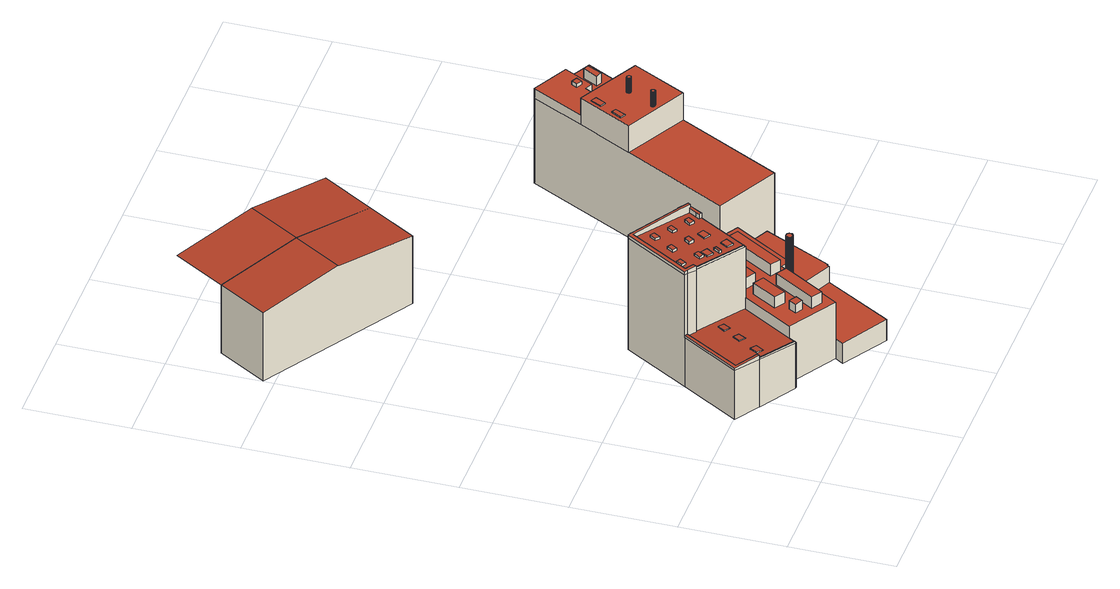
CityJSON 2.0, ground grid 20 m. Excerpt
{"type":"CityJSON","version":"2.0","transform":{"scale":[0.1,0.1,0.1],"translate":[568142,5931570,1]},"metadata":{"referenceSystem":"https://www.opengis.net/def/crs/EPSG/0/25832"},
"CityObjects":{
"building1":{"type":"Building","attributes":{"Grundfläche 2D":"725.365945","Grundhöhe NN":"4.699"},"children":["building1-1","building1-2","building1-3","building1-4","building1-5","building1-6","building1-7","building1-8","building1-9","building1-10","building1-11","building1-12","building1-13","building1-14","building1-15","building1-16","building1-17","building1-18","building1-19"],"geometry":[{"type":"MultiSurface","lod":"3","boundaries":[[[0,1,2,3,4,5,6,7,8,9,10,11,12,13,14,15,16,17]],[[18,19,20,21,22,23]],[[24,25,26,27]],[[28,29,30,31,32,33,34,35,36,37,38,39],[40,41,42,43],[44,45,46,47],[48,49,50,51],[52,53,54,55]],[[56,57,58,59]],[[60,61,62,63]],[[64,65,66,67]],[[68,69,70,71,72,73,74,75,76,77,78,79,80,81,82]],[[83,84,85,86,87,88,89,90,91,92,93,94,95,96,97]],[[98,99,5,4]],[[6,5,99,100]],[[77,101,102,76,75,9,8,7,6,100]],[[10,9,75,74]],[[73,11,10,74]],[[11,73,72,71,70,103,104,15,14,13,12]],[[104,105,16,15]],[[68,106,107,0,17,16,105]],[[107,108,109,110,3,2,1,0]],[[110,98,4,3]],[[111,112,23,22]],[[93,113,18,23,112]],[[19,18,113,114,92,91]],[[89,20,19,91,90]],[[21,20,89,88]],[[27,26,54,53]],[[24,27,53,52]],[[25,24,52,55]],[[26,25,55,54]],[[43,42,59,58]],[[56,59,42,41]],[[57,56,41,40]],[[58,57,40,43]],[[50,49,63,62]],[[60,63,49,48]],[[48,51,61,60]],[[62,61,51,50]],[[46,45,67,66]],[[64,67,45,44]],[[44,47,65,64]],[[66,65,47,46]],[[98,110,115,116,111,22]],[[99,98,22,21]],[[99,21,88,87,100]],[[100,87,86,77]],[[28,39,80,79,78,77,86,85,84]],[[81,80,39,38,82]],[[110,109,108,107,117,118,119,115]],[[107,106,68,82,38,120,121,117]],[[112,111,116,122]],[[93,112,122,123]],[[94,93,123,124]],[[95,94,124,125]],[[96,95,125,126]],[[97,96,126,127]],[[97,127,128,83]],[[34,33,129,130]],[[35,34,130,131]],[[36,35,131,132]],[[37,36,132,133]],[[38,37,133,120]],[[28,84,83,29]],[[29,83,128,134,30]],[[135,31,30,134]],[[129,33,32,31,135,136]],[[119,118,117,121,120,133,132,131,130,129,136,135,134,128,127,126,125,124,123,122,116,115]]],"semantics":{"surfaces":[{"type":"RoofSurface"},{"type":"WallSurface"},{"type":"GroundSurface"}],"values":[0,0,0,0,0,0,0,0,0,1,1,1,1,1,1,1,1,1,1,1,1,1,1,1,1,1,1,1,1,1,1,1,1,1,1,1,1,1,1,1,1,1,1,1,1,1,1,1,1,1,1,1,1,1,1,1,1,1,1,1,1,1,1,1,2]}}]},
"building1-1":{"type":"BuildingInstallation","parents":["building1"],"geometry":[{"type":"MultiSurface","lod":"3","boundaries":[[[137,138,139,140]],[[140,139,141,142]],[[137,140,142,143]],[[138,137,143,144]],[[139,138,144,141]]],"semantics":{"surfaces":[{"type":"RoofSurface"},{"type":"WallSurface"}],"values":[0,1,1,1,1]}}]},
"building1-2":{"type":"BuildingInstallation","parents":["building1"],"geometry":[{"type":"MultiSurface","lod":"3","boundaries":[[[145,146,147,148]],[[148,147,149,150]],[[145,148,150,151]],[[146,145,151,152]],[[147,146,152,149]]],"semantics":{"surfaces":[{"type":"RoofSurface"},{"type":"WallSurface"}],"values":[0,1,1,1,1]}}]},
"building1-3":{"type":"BuildingInstallation","parents":["building1"],"geometry":[{"type":"MultiSurface","lod":"3","boundaries":[[[153,154,155,156]],[[156,155,157,158]],[[153,156,158,159]],[[154,153,159,160]],[[155,154,160,157]]],"semantics":{"surfaces":[{"type":"RoofSurface"},{"type":"WallSurface"}],"values":[0,1,1,1,1]}}]},
"building1-4":{"type":"BuildingInstallation","parents":["building1"],"geometry":[{"type":"MultiSurface","lod":"3","boundaries":[[[161,162,163,164,165]],[[163,162,166,167]],[[164,163,167,168]],[[165,164,168,169]],[[166,162,161,165,169,170]]],"semantics":{"surfaces":[{"type":"RoofSurface"},{"type":"WallSurface"}],"values":[0,1,1,1,1]}}]},
"building1-5":{"type":"BuildingInstallation","parents":["building1"],"geometry":[{"type":"MultiSurface","lod":"3","boundaries":[[[171,172,102,101]],[[171,101,77,78]],[[78,173,172,171]],[[102,172,173,76]]],"semantics":{"surfaces":[{"type":"RoofSurface"},{"type":"WallSurface"}],"values":[0,1,1,1]}}]},
"building1-6":{"type":"BuildingInstallation","parents":["building1"],"geometry":[{"type":"MultiSurface","lod":"3","boundaries":[[[174,175,176,177]],[[177,176,178,179]],[[174,177,179,180]],[[175,174,180,181]],[[176,175,181,178]]],"semantics":{"surfaces":[{"type":"RoofSurface"},{"type":"WallSurface"}],"values":[0,1,1,1,1]}}]},
"building1-7":{"type":"BuildingInstallation","parents":["building1"],"geometry":[{"type":"MultiSurface","lod":"3","boundaries":[[[182,183,184,185]],[[186,187,184,183]],[[187,188,185,184]],[[182,185,188,189]],[[183,182,189,186]]],"semantics":{"surfaces":[{"type":"RoofSurface"},{"type":"WallSurface"}],"values":[0,1,1,1,1]}}]},
"building1-8":{"type":"BuildingInstallation","parents":["building1"],"geometry":[{"type":"MultiSurface","lod":"3","boundaries":[[[190,191,192,193]],[[193,192,194,195]],[[190,193,195,196]],[[191,190,196,197]],[[192,191,197,194]]],"semantics":{"surfaces":[{"type":"RoofSurface"},{"type":"WallSurface"}],"values":[0,1,1,1,1]}}]},
"building1-9":{"type":"BuildingInstallation","parents":["building1"],"geometry":[{"type":"MultiSurface","lod":"3","boundaries":[[[198,199,200,201]],[[201,200,202,203]],[[198,201,203,204]],[[199,198,204,205]],[[200,199,205,202]]],"semantics":{"surfaces":[{"type":"RoofSurface"},{"type":"WallSurface"}],"values":[0,1,1,1,1]}}]},
"building1-10":{"type":"BuildingInstallation","parents":["building1"],"geometry":[{"type":"MultiSurface","lod":"3","boundaries":[[[206,207,208,209]],[[209,208,210,211]],[[206,209,211,212]],[[207,206,212,213]],[[208,207,213,210]]],"semantics":{"surfaces":[{"type":"RoofSurface"},{"type":"WallSurface"}],"values":[0,1,1,1,1]}}]},
"building1-11":{"type":"BuildingInstallation","parents":["building1"],"geometry":[{"type":"MultiSurface","lod":"3","boundaries":[[[214,215,216,217]],[[217,216,218,219]],[[219,220,214,217]],[[214,220,221,215]],[[221,218,216,215]]],"semantics":{"surfaces":[{"type":"RoofSurface"},{"type":"WallSurface"}],"values":[0,1,1,1,1]}}]},
"building1-12":{"type":"BuildingInstallation","parents":["building1"],"geometry":[{"type":"MultiSurface","lod":"3","boundaries":[[[114,113,222,223,224]],[[93,94,222,113]],[[94,95,223,222]],[[95,96,225,224,223]],[[114,224,225,92]]],"semantics":{"surfaces":[{"type":"RoofSurface"},{"type":"WallSurface"}],"values":[0,1,1,1,1]}}]},
"building1-13":{"type":"BuildingInstallation","parents":["building1"],"geometry":[{"type":"MultiSurface","lod":"3","boundaries":[[[226,227,228,229]],[[229,228,230,231]],[[226,229,231,232]],[[227,226,232,233]],[[228,227,233,230]]],"semantics":{"surfaces":[{"type":"RoofSurface"},{"type":"WallSurface"}],"values":[0,1,1,1,1]}}]},
"building1-14":{"type":"BuildingInstallation","parents":["building1"],"geometry":[{"type":"MultiSurface","lod":"3","boundaries":[[[234,235,236,237]],[[237,236,238,239]],[[234,237,239,240]],[[235,234,240,241]],[[236,235,241,238]]],"semantics":{"surfaces":[{"type":"RoofSurface"},{"type":"WallSurface"}],"values":[0,1,1,1,1]}}]},
"building1-15":{"type":"BuildingInstallation","parents":["building1"],"geometry":[{"type":"MultiSurface","lod":"3","boundaries":[[[242,243,244,245]],[[245,244,246,247]],[[242,245,247,248]],[[243,242,248,249]],[[244,243,249,246]]],"semantics":{"surfaces":[{"type":"RoofSurface"},{"type":"WallSurface"}],"values":[0,1,1,1,1]}}]},
"building1-16":{"type":"BuildingInstallation","parents":["building1"],"geometry":[{"type":"MultiSurface","lod":"3","boundaries":[[[250,251,252,253]],[[254,255,253,252]],[[255,256,250,253]],[[251,250,256,257]],[[252,251,257,254]]],"semantics":{"surfaces":[{"type":"RoofSurface"},{"type":"WallSurface"}],"values":[0,1,1,1,1]}}]},
"building1-17":{"type":"BuildingInstallation","parents":["building1"],"geometry":[{"type":"MultiSurface","lod":"3","boundaries":[[[103,258,259,260,261,105,104]],[[103,70,262,258]],[[259,258,262,263]],[[263,81,260,259]],[[82,261,260,81]],[[105,261,82,68]]],"semantics":{"surfaces":[{"type":"RoofSurface"},{"type":"WallSurface"}],"values":[0,1,1,1,1,1]}}]},
"building1-18":{"type":"BuildingInstallation","parents":["building1"],"geometry":[{"type":"MultiSurface","lod":"3","boundaries":[[[264,265,266,267]],[[267,266,268,269]],[[264,267,269,270]],[[265,264,270,271]],[[266,265,271,268]]],"semantics":{"surfaces":[{"type":"RoofSurface"},{"type":"WallSurface"}],"values":[0,1,1,1,1]}}]},
"building1-19":{"type":"BuildingInstallation","parents":["building1"],"geometry":[{"type":"MultiSurface","lod":"3","boundaries":[[[272,273,274,275]],[[275,274,276,277]],[[277,278,272,275]],[[273,272,278,279]],[[279,276,274,273]]],"semantics":{"surfaces":[{"type":"RoofSurface"},{"type":"WallSurface"}],"values":[0,1,1,1,1]}}]},
"building2":{"type":"Building","attributes":{"Grundfläche 2D":"269.361248","Grundhöhe NN":"4.699"},"children":["building2-1"],"geometry":[{"type":"Solid","lod":"3","boundaries":[[[[280,281,282,283,284,285,286,287]],[[288,289,290,291,292]],[[285,290,293,294,286]],[[287,286,294,295]],[[280,287,295,296]],[[281,280,296,297]],[[282,281,297,129]],[[283,282,129,135]],[[283,135,298,291,284]],[[284,291,290,285]],[[290,289,299,293]],[[300,288,292,291,298,134]],[[289,288,300,299]],[[296,295,294,293,299,300,134,298,135,129,297]]]],"semantics":{"surfaces":[{"type":"RoofSurface"},{"type":"WallSurface"},{"type":"GroundSurface"}],"values":[[0,0,1,1,1,1,1,1,1,1,1,1,1,2]]}}]},
"building2-1":{"type":"BuildingInstallation","parents":["building2"],"geometry":[{"type":"MultiSurface","lod":"3","boundaries":[[[301,302,303,304,305,306,307,308,309,310,311,312,313,314,315,316,317,318,319,320,321,322,323,324,325,326,327,328,329,330,331,332,333,334,335,336,337,338,339,340,341]],[[342,343,305,304]],[[343,344,306,305]],[[344,345,307,306]],[[345,346,308,307]],[[346,347,309,308]],[[348,342,304,303]],[[347,349,310,309]],[[349,350,311,310]],[[350,351,312,311]],[[351,352,313,312]],[[352,353,314,313]],[[353,354,315,314]],[[354,355,316,315]],[[317,316,355,356]],[[356,357,318,317]],[[357,358,319,318]],[[358,359,320,319]],[[359,360,321,320]],[[360,361,322,321]],[[361,362,323,322]],[[362,363,324,323]],[[363,364,325,324]],[[364,365,326,325]],[[365,366,327,326]],[[366,367,328,327]],[[329,328,367,368]],[[368,369,330,329]],[[369,370,331,330]],[[370,371,332,331]],[[371,372,333,332]],[[372,373,334,333]],[[373,374,335,334]],[[336,335,374,375]],[[375,376,337,336]],[[376,377,338,337]],[[339,338,377,378]],[[378,379,340,339]],[[379,380,341,340]],[[380,381,301,341]],[[381,382,302,301]],[[303,302,382,348]]],"semantics":{"surfaces":[{"type":"RoofSurface"},{"type":"WallSurface"}],"values":[0,1,1,1,1,1,1,1,1,1,1,1,1,1,1,1,1,1,1,1,1,1,1,1,1,1,1,1,1,1,1,1,1,1,1,1,1,1,1,1,1,1]}}]},
"building3":{"type":"Building","attributes":{"Grundfläche 2D":"386.597245","Grundhöhe NN":"1.700"},"geometry":[{"type":"MultiSurface","lod":"3","boundaries":[[[383,384,385,386,387]],[[388,387,386,389,390,391]],[[384,383,392,393]],[[390,394,384,393,395]],[[391,390,395,396]],[[383,387,388,391,396,392]],[[395,393,392,396]]],"semantics":{"surfaces":[{"type":"RoofSurface"},{"type":"WallSurface"},{"type":"GroundSurface"}],"values":[0,0,1,1,1,1,2]}}]},
"building4":{"type":"Building","attributes":{"Grundfläche 2D":"618.794533","Grundhöhe NN":"4.705"},"children":["building4-1","building4-2","building4-3","building4-4","building4-5","building4-6"],"geometry":[{"type":"MultiSurface","lod":"3","boundaries":[[[397,398,399,400,401,402],[403,404,405,406]],[[407,408,409,410],[411,412,413,414],[415,416,417,418],[419,420,421,422,423,424,425,426,427,428,429,430,431,432,433,434,435,436,437,438,439,440,441,442,443,444,445,446],[447,448,449,450,451,452,453,454,455,456,457,458,459,460,461,462,463,464,465,466,467,468,469,470,471,472,473,474,475]],[[476,477,478,479]],[[480,481,482,483,484,485]],[[401,400,482,481]],[[481,480,402,401]],[[480,485,397,402]],[[485,486,398,397]],[[486,487,399,398]],[[479,478,409,408]],[[478,483,410,409]],[[410,483,482,400,399,407]],[[399,487,479,408,407]],[[484,483,478,477,488,489]],[[486,485,484,489,490]],[[491,476,479,487,486,490,492]],[[477,476,491,488]],[[490,489,488,491,492]]],"semantics":{"surfaces":[{"type":"RoofSurface"},{"type":"WallSurface"},{"type":"GroundSurface"}],"values":[0,0,0,0,1,1,1,1,1,1,1,1,1,1,1,1,1,2]}}]},
"building4-1":{"type":"BuildingInstallation","parents":["building4"],"geometry":[{"type":"MultiSurface","lod":"3","boundaries":[[[493,494,495,496]],[[496,495,412,411]],[[493,496,411,414]],[[494,493,414,413]],[[495,494,413,412]]],"semantics":{"surfaces":[{"type":"RoofSurface"},{"type":"WallSurface"}],"values":[0,1,1,1,1]}}]},
"building4-2":{"type":"BuildingInstallation","parents":["building4"],"geometry":[{"type":"MultiSurface","lod":"3","boundaries":[[[497,498,499,500,501,502,503,504,505,506,507,508,509,510,511,512,513,514,515,516,517,518,519,520,521,522,523,524,525]],[[502,501,456,455]],[[503,502,455,454]],[[501,500,457,456]],[[504,503,454,453]],[[505,504,453,452]],[[506,505,452,451]],[[507,506,451,450]],[[508,507,450,449]],[[509,508,449,448]],[[510,509,448,447]],[[511,510,447,475]],[[512,511,475,474]],[[513,512,474,473]],[[514,513,473,472]],[[515,514,472,471]],[[516,515,471,470]],[[517,516,470,469]],[[518,517,469,468]],[[519,518,468,467]],[[520,519,467,466]],[[521,520,466,465]],[[522,521,465,464]],[[523,522,464,463]],[[524,523,463,462]],[[525,524,462,461]],[[497,525,461,460]],[[498,497,460,459]],[[499,498,459,458]],[[500,499,458,457]]],"semantics":{"surfaces":[{"type":"RoofSurface"},{"type":"WallSurface"}],"values":[0,1,1,1,1,1,1,1,1,1,1,1,1,1,1,1,1,1,1,1,1,1,1,1,1,1,1,1,1,1]}}]},
"building4-3":{"type":"BuildingInstallation","parents":["building4"],"geometry":[{"type":"MultiSurface","lod":"3","boundaries":[[[526,527,528,529]],[[529,528,416,415]],[[526,529,415,418]],[[527,526,418,417]],[[528,527,417,416]]],"semantics":{"surfaces":[{"type":"RoofSurface"},{"type":"WallSurface"}],"values":[0,1,1,1,1]}}]},
"building4-4":{"type":"BuildingInstallation","parents":["building4"],"geometry":[{"type":"MultiSurface","lod":"3","boundaries":[[[530,531,532,533,534,535,536,537,538,539,540,541,542,543,544,545,546,547,548,549,550,551,552,553,554,555,556,557]],[[534,533,445,444]],[[531,530,420,419]],[[532,531,419,446]],[[533,532,446,445]],[[535,534,444,443]],[[536,535,443,442]],[[537,536,442,441]],[[538,537,441,440]],[[539,538,440,439]],[[540,539,439,438]],[[541,540,438,437]],[[542,541,437,436]],[[543,542,436,435]],[[544,543,435,434]],[[545,544,434,433]],[[546,545,433,432]],[[547,546,432,431]],[[548,547,431,430]],[[549,548,430,429]],[[550,549,429,428]],[[551,550,428,427]],[[552,551,427,426]],[[553,552,426,425]],[[554,553,425,424]],[[555,554,424,423]],[[556,555,423,422]],[[557,556,422,421]],[[530,557,421,420]]],"semantics":{"surfaces":[{"type":"RoofSurface"},{"type":"WallSurface"}],"values":[0,1,1,1,1,1,1,1,1,1,1,1,1,1,1,1,1,1,1,1,1,1,1,1,1,1,1,1,1]}}]},
"building4-5":{"type":"BuildingInstallation","parents":["building4"],"geometry":[{"type":"MultiSurface","lod":"3","boundaries":[[[558,559,560,561]],[[561,560,403,406]],[[558,561,406,405]],[[559,558,405,404]],[[560,559,404,403]]],"semantics":{"surfaces":[{"type":"RoofSurface"},{"type":"WallSurface"}],"values":[0,1,1,1,1]}}]},
"building4-6":{"type":"BuildingInstallation","parents":["building4"],"geometry":[{"type":"MultiSurface","lod":"3","boundaries":[[[562,563,564,565]],[[565,564,566,567]],[[567,568,562,565]],[[568,569,563,562]],[[564,563,569,566]]],"semantics":{"surfaces":[{"type":"RoofSurface"},{"type":"WallSurface"}],"values":[0,1,1,1,1]}}]},
"building5":{"type":"Building","attributes":{"Grundfläche 2D":"43.697115","Grundhöhe NN":"9.200"},"geometry":[{"type":"Solid","lod":"3","boundaries":[[[[570,571,572,573]],[[571,570,574,575]],[[572,571,575,576]],[[573,572,576,577]],[[570,573,577,574]],[[575,574,577,576]]]],"semantics":{"surfaces":[{"type":"RoofSurface"},{"type":"WallSurface"},{"type":"GroundSurface"}],"values":[[0,1,1,1,1,2]]}}]}
},
"vertices":[
[340,366,286],[249,421,286],[246,423,286],[240,426,286],[164,299,286],[169,296,286],[186,285,286],[187,287,286],[188,289,286],[189,291,286],[173,301,286],[243,418,286],[342,359,286],[342,358,286],[356,350,286],[358,349,286],[361,353,286],[341,366,286],[145,157,148],[148,162,148],[105,188,148],[169,296,148],[164,299,148],[96,187,148],[361,270,183],[343,281,183],[313,233,183],[332,222,183],[288,227,159],[228,128,159],[321,71,159],[395,193,159],[399,191,159],[412,183,159],[483,300,159],[456,316,159],[451,308,159],[369,358,159],[364,352,159],[289,226,159],[421,299,159],[441,287,159],[382,191,159],[363,203,159],[361,174,159],[312,94,159],[292,106,159],[341,186,159],[322,204,159],[293,156,159],[273,168,159],[302,216,159],[361,270,159],[332,222,159],[313,233,159],[343,281,159],[441,287,183],[421,299,183],[363,203,183],[382,191,183],[322,204,183],[302,216,183],[273,168,183],[293,156,183],[361,174,183],[341,186,183],[292,106,183],[312,94,183],[361,353,269],[358,349,269],[356,350,269],[342,358,270],[342,359,270],[243,418,279],[173,301,279],[189,291,277],[188,289,277],[187,287,277],[286,228,269],[288,227,269],[289,226,269],[348,325,269],[364,352,269],[228,128,134],[288,227,134],[286,228,135],[187,287,143],[186,285,143],[169,296,144],[105,188,143],[147,163,140],[148,162,140],[146,158,140],[145,157,140],[145,156,140],[216,113,134],[216,114,134],[219,112,134],[164,299,279],[169,296,279],[186,285,277],[187,287,281],[188,289,281],[356,350,279],[358,349,279],[361,353,279],[341,366,271],[340,366,271],[249,421,279],[246,423,279],[240,426,279],[164,299,144],[96,187,144],[145,157,143],[146,158,143],[240,426,37],[164,299,37],[340,366,37],[249,421,37],[246,423,37],[364,352,37],[341,366,37],[96,187,37],[145,157,37],[145,156,37],[216,113,37],[216,114,37],[219,112,37],[228,128,37],[412,183,37],[483,300,37],[456,316,37],[451,308,37],[369,358,37],[321,71,37],[395,193,37],[399,191,37],
[298,365,279],[290,369,279],[283,358,279],[291,353,279],[283,358,274],[291,353,273],[298,365,273],[290,369,274],
[295,263,273],[283,270,273],[274,255,273],[286,248,273],[274,255,271],[286,248,270],[295,263,270],[283,270,271],
[275,326,280],[267,331,280],[259,320,280],[268,315,280],[259,320,274],[268,315,273],[275,326,273],[267,331,274],
[235,282,276],[233,279,276],[245,272,276],[254,286,276],[242,294,276],[233,279,274],[245,272,273],[254,286,273],[242,294,274],[235,282,274],
[286,228,273],[287,229,273],[287,229,269],
[264,386,282],[256,391,282],[249,379,282],[257,374,282],[249,379,277],[257,374,276],[264,386,276],[256,391,277],
[229,302,280],[222,290,280],[230,285,280],[237,297,280],[222,290,275],[230,285,275],[237,297,275],[229,302,275],
[240,347,282],[232,352,282],[225,340,282],[233,335,282],[225,340,277],[233,335,276],[240,347,276],[232,352,277],
[227,247,140],[215,254,142],[206,240,142],[219,233,140],[206,240,140],[219,233,139],[227,247,139],[215,254,140],
[206,213,140],[194,220,142],[186,206,142],[198,198,140],[186,206,140],[198,198,139],[206,213,139],[194,220,140],
[183,174,140],[170,181,142],[162,167,142],[174,159,140],[162,167,139],[174,159,138],[183,174,138],[170,181,139],
[145,156,143],[216,113,138],[217,115,138],[217,115,134],
[292,134,178],[278,143,178],[270,129,178],[284,121,178],[270,129,159],[284,121,159],[292,134,159],[278,143,159],
[390,297,178],[377,305,178],[369,292,178],[383,284,178],[369,292,159],[383,284,159],[390,297,159],[377,305,159],
[263,272,277],[259,275,277],[252,263,277],[256,261,277],[252,263,272],[256,261,272],[263,272,272],[259,275,272],
[307,309,274],[295,316,274],[286,301,274],[298,294,274],[286,301,272],[298,294,271],[307,309,271],[295,316,272],
[347,335,279],[343,328,279],[348,325,279],[364,352,279],[347,335,269],[343,328,269],
[333,344,276],[325,349,276],[317,337,276],[326,332,276],[317,337,271],[326,332,270],[333,344,270],[325,349,271],
[202,319,283],[194,323,283],[187,312,283],[195,307,283],[187,312,278],[195,307,278],[202,319,278],[194,323,278],
[544,265,116],[481,296,116],[412,183,116],[395,193,116],[384,174,116],[475,130,116],[479,136,116],[481,135,116],[311,55,80],[399,2,82],[475,130,82],[384,174,80],[321,71,80],[475,130,37],[479,136,37],[481,135,37],[544,265,37],[481,296,37],[384,174,37],[399,2,37],[311,55,37],
[398,173,228],[399,173,228],[400,173,228],[400,174,228],[401,174,228],[401,175,228],[402,175,228],[402,176,228],[403,176,228],[403,177,228],[403,178,228],[403,179,228],[403,180,228],[403,181,228],[402,182,228],[401,183,228],[401,184,228],[400,184,228],[399,185,228],[398,185,228],[397,185,228],[396,185,228],[395,185,228],[394,184,228],[393,183,228],[392,183,228],[392,182,228],[391,181,228],[391,180,228],[391,179,228],[391,178,228],[391,177,228],[391,176,228],[392,176,228],[392,175,228],[392,174,228],[393,174,228],[394,173,228],[395,173,228],[396,173,228],[397,173,228],[400,174,116],[401,174,116],[401,175,116],[402,175,116],[402,176,116],[403,176,116],[400,173,116],[403,177,116],[403,178,116],[403,179,116],[403,180,116],[403,181,116],[402,182,116],[401,183,116],[401,184,116],[400,184,116],[399,185,116],[398,185,116],[397,185,116],[396,185,116],[395,185,116],[394,184,116],[393,183,116],[392,183,116],[392,182,116],[391,181,116],[391,180,116],[391,179,116],[391,178,116],[391,177,116],[391,176,116],[392,176,116],[392,175,116],[392,174,116],[393,174,116],[394,173,116],[395,173,116],[396,173,116],[397,173,116],[398,173,116],[399,173,116],
[299,839,154],[357,934,154],[418,1034,154],[272,1124,172],[152,929,172],[151,930,172],[122,1215,154],[61,1116,154],[3,1021,154],[299,839,7],[357,934,7],[211,1024,172],[61,1116,7],[3,1021,7],
[735,692,242],[665,728,242],[613,627,242],[667,599,242],[690,642,242],[705,635,242],[689,658,242],[695,669,242],[706,663,242],[700,652,242],[613,627,279],[558,523,279],[679,460,279],[733,564,279],[609,581,279],[599,586,279],[609,607,279],[619,601,279],[586,538,279],[576,543,279],[587,563,279],[596,558,279],[654,548,279],[653,548,279],[653,549,279],[652,549,279],[652,550,279],[651,550,279],[651,551,279],[651,552,279],[651,553,279],[651,554,279],[652,554,279],[652,555,279],[653,555,279],[653,556,279],[654,556,279],[655,556,279],[656,556,279],[657,556,279],[658,555,279],[659,554,279],[659,553,279],[659,552,279],[659,551,279],[659,550,279],[658,549,279],[657,548,279],[656,548,279],[655,548,279],[632,501,279],[632,500,279],[632,499,279],[632,498,279],[632,497,279],[631,497,279],[631,496,279],[630,496,279],[629,496,279],[628,496,279],[627,496,279],[626,496,279],[626,497,279],[625,497,279],[625,498,279],[624,499,279],[624,500,279],[625,500,279],[625,501,279],[625,502,279],[626,503,279],[627,503,279],[628,503,279],[628,504,279],[629,504,279],[630,503,279],[631,503,279],[631,502,279],[632,502,279],[454,323,221],[575,261,221],[679,460,221],[558,523,221],[705,635,221],[690,642,221],[667,599,221],[733,564,221],[786,665,221],[735,692,221],[665,728,221],[613,627,221],[575,261,37],[786,665,37],[665,728,37],[454,323,37],[558,523,37],
[619,601,281],[609,607,281],[599,586,281],[609,581,281],
[625,497,311],[626,497,311],[626,496,311],[627,496,311],[628,496,311],[629,496,311],[630,496,311],[631,496,311],[631,497,311],[632,497,311],[632,498,311],[632,499,311],[632,500,311],[632,501,311],[632,502,311],[631,502,311],[631,503,311],[630,503,311],[629,504,311],[628,504,311],[628,503,311],[627,503,311],[626,503,311],[625,502,311],[625,501,311],[625,500,311],[624,500,311],[624,499,311],[625,498,311],
[596,558,281],[587,563,281],[576,543,281],[586,538,281],
[653,548,311],[654,548,311],[655,548,311],[656,548,311],[657,548,311],[658,549,311],[659,550,311],[659,551,311],[659,552,311],[659,553,311],[659,554,311],[658,555,311],[657,556,311],[656,556,311],[655,556,311],[654,556,311],[653,556,311],[653,555,311],[652,555,311],[652,554,311],[651,554,311],[651,553,311],[651,552,311],[651,551,311],[651,550,311],[652,550,311],[652,549,311],[653,549,311],
[706,663,249],[695,669,249],[689,658,249],[700,652,249],
[756,658,242],[746,663,242],[731,634,242],[742,629,242],[731,634,221],[742,629,221],[756,658,221],[746,663,221],
[783,661,95],[730,559,95],[764,542,84],[817,644,84],[783,661,82],[730,559,82],[764,542,82],[817,644,82]
]}
